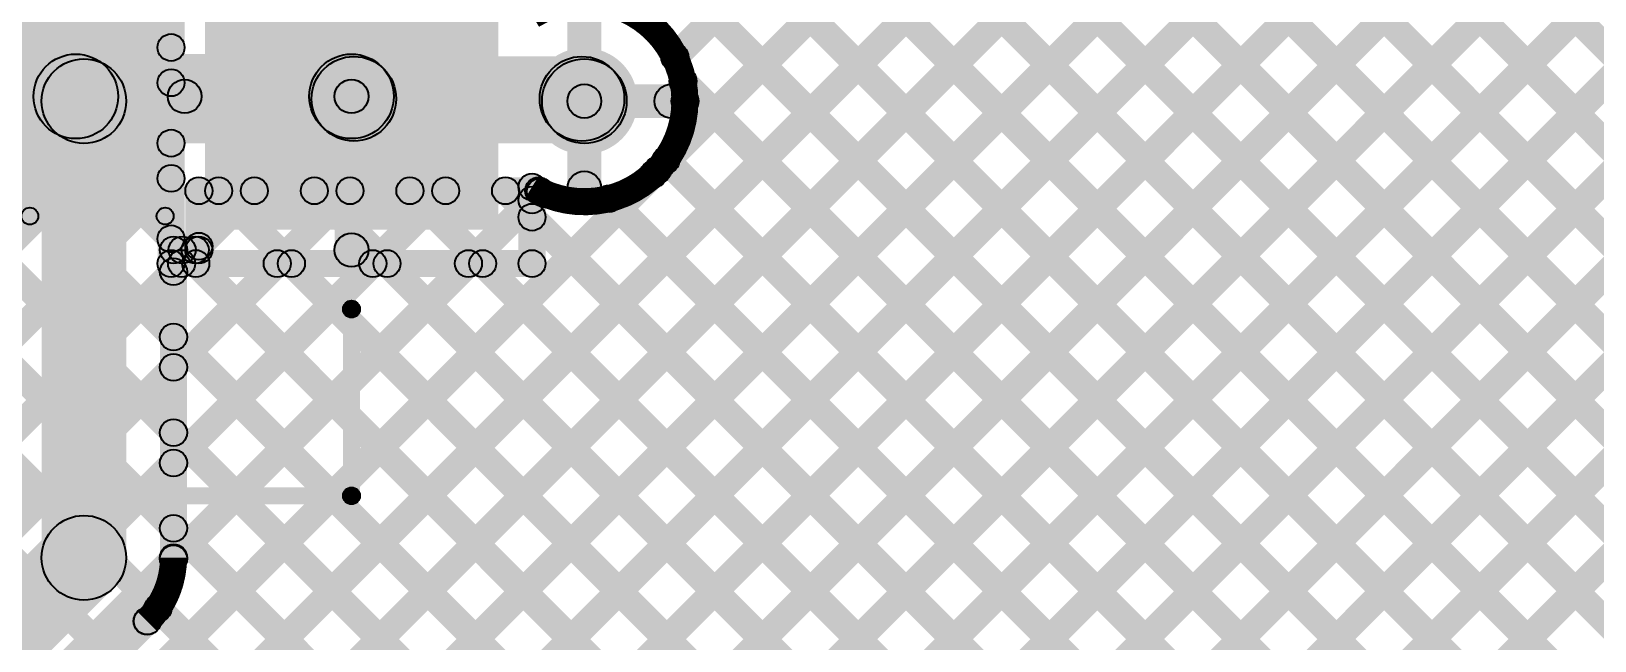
# Model space of a CAD drawing. Header units: millimetres. Extents: x 0 to 5.55, y 0 to 1.02.
# Drawn here: x 4.7434 to 5.2058, y 0.3545 to 0.5346 of the extents above; entities that cross this region are included whole.
import ezdxf

# ---------------------------------------------------------------- set-up
doc = ezdxf.new("R2010")
doc.units = ezdxf.units.MM
doc.header["$MEASUREMENT"] = 0
for name, color, linetype in [('BottomLayer', 5, 'Continuous'), ('BottomOverlay', 54, 'Continuous'), ('BottomPaste', 16, 'Continuous'), ('BottomSolder', 6, 'Continuous'), ('TopLayer', 1, 'Continuous'), ('TopOverlay', 2, 'Continuous'), ('TopPaste', 8, 'Continuous'), ('TopSolder', 216, 'Continuous'), ('ViaHoleLayer', 16, 'Continuous')]:
    doc.layers.add(name, color=color, linetype=linetype)

# ---------------------------------------------------------------- blocks, each defined once
blk = doc.blocks.new('TVFU03_4')
at = {"layer": 'TopLayer'}
for points in [[(-0.15748, 0.03543), (-0.07874, 0.03543), (-0.07874, -0.03543), (-0.15748, -0.03543)], [(0.07874, 0.03543), (0.15748, 0.03543), (0.15748, -0.03543), (0.07874, -0.03543)]]:
    blk.add_hatch(color=1, dxfattribs=at).paths.add_polyline_path(points)
at = {"layer": 'TopOverlay'}
h = blk.add_hatch(color=2, dxfattribs=at)
edge = h.paths.add_edge_path()
edge.add_arc((-0.11811, 0.11811), 0.0025, 0, 360)
h = blk.add_hatch(color=2, dxfattribs=at)
edge = h.paths.add_edge_path()
edge.add_arc((-0.11811, 0.11811), 0.0025, 0, 360)
for points in [[(-0.11811, 0.11561), (-0.11811, 0.12061), (0, 0.12061), (0, 0.11561)], [(0, 0.11561), (0, 0.12061), (0.11811, 0.12061), (0.11811, 0.11561)], [(-0.11561, 0.06289), (-0.12061, 0.06289), (-0.12061, 0.11811), (-0.11561, 0.11811)], [(0.12061, 0.06289), (0.11561, 0.06289), (0.11561, 0.11811), (0.12061, 0.11811)], [(-0.11561, -0.11811), (-0.12061, -0.11811), (-0.12061, -0.06289), (-0.11561, -0.06289)], [(0.12061, -0.11811), (0.11561, -0.11811), (0.11561, -0.06289), (0.12061, -0.06289)], [(-0.11811, -0.12061), (-0.11811, -0.11561), (0, -0.11561), (0, -0.12061)], [(0, -0.12061), (0, -0.11561), (0.11811, -0.11561), (0.11811, -0.12061)]]:
    blk.add_hatch(color=2, dxfattribs=at).paths.add_polyline_path(points)
h = blk.add_hatch(color=2, dxfattribs=at)
edge = h.paths.add_edge_path()
edge.add_arc((0, 0.11811), 0.0025, 0, 360)
h = blk.add_hatch(color=2, dxfattribs=at)
edge = h.paths.add_edge_path()
edge.add_arc((0, 0.11811), 0.0025, 0, 360)
h = blk.add_hatch(color=2, dxfattribs=at)
edge = h.paths.add_edge_path()
edge.add_arc((0.11811, 0.11811), 0.0025, 0, 360)
h = blk.add_hatch(color=2, dxfattribs=at)
edge = h.paths.add_edge_path()
edge.add_arc((0.11811, 0.11811), 0.0025, 0, 360)
h = blk.add_hatch(color=2, dxfattribs=at)
edge = h.paths.add_edge_path()
edge.add_arc((-0.11811, 0.06289), 0.0025, 0, 360)
h = blk.add_hatch(color=2, dxfattribs=at)
edge = h.paths.add_edge_path()
edge.add_arc((0.11811, 0.06289), 0.0025, 0, 360)
h = blk.add_hatch(color=2, dxfattribs=at)
edge = h.paths.add_edge_path()
edge.add_arc((-0.11811, -0.06289), 0.0025, 0, 360)
h = blk.add_hatch(color=2, dxfattribs=at)
edge = h.paths.add_edge_path()
edge.add_arc((0.11811, -0.06289), 0.0025, 0, 360)
h = blk.add_hatch(color=2, dxfattribs=at)
edge = h.paths.add_edge_path()
edge.add_arc((-0.11811, -0.11811), 0.0025, 0, 360)
h = blk.add_hatch(color=2, dxfattribs=at)
edge = h.paths.add_edge_path()
edge.add_arc((-0.11811, -0.11811), 0.0025, 0, 360)
h = blk.add_hatch(color=2, dxfattribs=at)
edge = h.paths.add_edge_path()
edge.add_arc((0, -0.11811), 0.0025, 0, 360)
h = blk.add_hatch(color=2, dxfattribs=at)
edge = h.paths.add_edge_path()
edge.add_arc((0, -0.11811), 0.0025, 0, 360)
h = blk.add_hatch(color=2, dxfattribs=at)
edge = h.paths.add_edge_path()
edge.add_arc((0.11811, -0.11811), 0.0025, 0, 360)
h = blk.add_hatch(color=2, dxfattribs=at)
edge = h.paths.add_edge_path()
edge.add_arc((0.11811, -0.11811), 0.0025, 0, 360)
at = {"layer": 'TopPaste'}
for points in [[(-0.15748, 0.03543), (-0.07874, 0.03543), (-0.07874, -0.03543), (-0.15748, -0.03543)], [(0.07874, 0.03543), (0.15748, 0.03543), (0.15748, -0.03543), (0.07874, -0.03543)]]:
    blk.add_hatch(color=8, dxfattribs=at).paths.add_polyline_path(points)
at = {"layer": 'TopSolder'}
for points in [[(-0.16148, 0.03943), (-0.07474, 0.03943), (-0.07474, -0.03943), (-0.16148, -0.03943)], [(0.07474, 0.03943), (0.16148, 0.03943), (0.16148, -0.03943), (0.07474, -0.03943)]]:
    blk.add_hatch(color=216, dxfattribs=at).paths.add_polyline_path(points)
at = {"layer": 'TopOverlay'}
for centre in [(-0.11811, 0.11811), (-0.11811, 0.11811), (0, 0.11811), (0, 0.11811), (0.11811, 0.11811), (0.11811, 0.11811), (-0.11811, 0.06289), (0.11811, 0.06289), (-0.11811, -0.06289), (0.11811, -0.06289), (-0.11811, -0.11811), (-0.11811, -0.11811), (0, -0.11811), (0, -0.11811), (0.11811, -0.11811), (0.11811, -0.11811)]:
    blk.add_circle(centre, 0.0025, dxfattribs=at)
blk = doc.blocks.new('C__0805_B_34')
at = {"layer": 'BottomLayer'}
for points in [[(-0.06, 0.03), (-0.02, 0.03), (-0.02, -0.03), (-0.06, -0.03)], [(0.02, 0.03), (0.06, 0.03), (0.06, -0.03), (0.02, -0.03)]]:
    blk.add_hatch(color=5, dxfattribs=at).paths.add_polyline_path(points)
at = {"layer": 'BottomOverlay'}
h = blk.add_hatch(color=54, dxfattribs=at)
edge = h.paths.add_edge_path()
edge.add_arc((-0.064, 0.034), 0.0025, 0, 360)
h = blk.add_hatch(color=54, dxfattribs=at)
edge = h.paths.add_edge_path()
edge.add_arc((-0.064, 0.034), 0.0025, 0, 360)
for points in [[(-0.0615, -0.034), (-0.0665, -0.034), (-0.0665, 0.034), (-0.0615, 0.034)], [(-0.064, 0.0315), (-0.064, 0.0365), (-0.024, 0.0365), (-0.024, 0.0315)], [(0.024, 0.0315), (0.024, 0.0365), (0.064, 0.0365), (0.064, 0.0315)], [(0.0665, -0.034), (0.0615, -0.034), (0.0615, 0.034), (0.0665, 0.034)], [(-0.064, -0.0365), (-0.064, -0.0315), (-0.024, -0.0315), (-0.024, -0.0365)], [(0.024, -0.0365), (0.024, -0.0315), (0.064, -0.0315), (0.064, -0.0365)]]:
    blk.add_hatch(color=54, dxfattribs=at).paths.add_polyline_path(points)
h = blk.add_hatch(color=54, dxfattribs=at)
edge = h.paths.add_edge_path()
edge.add_arc((-0.024, 0.034), 0.0025, 0, 360)
h = blk.add_hatch(color=54, dxfattribs=at)
edge = h.paths.add_edge_path()
edge.add_arc((0.024, 0.034), 0.0025, 0, 360)
h = blk.add_hatch(color=54, dxfattribs=at)
edge = h.paths.add_edge_path()
edge.add_arc((0.064, 0.034), 0.0025, 0, 360)
h = blk.add_hatch(color=54, dxfattribs=at)
edge = h.paths.add_edge_path()
edge.add_arc((0.064, 0.034), 0.0025, 0, 360)
h = blk.add_hatch(color=54, dxfattribs=at)
edge = h.paths.add_edge_path()
edge.add_arc((-0.064, -0.034), 0.0025, 0, 360)
h = blk.add_hatch(color=54, dxfattribs=at)
edge = h.paths.add_edge_path()
edge.add_arc((-0.064, -0.034), 0.0025, 0, 360)
h = blk.add_hatch(color=54, dxfattribs=at)
edge = h.paths.add_edge_path()
edge.add_arc((-0.024, -0.034), 0.0025, 0, 360)
h = blk.add_hatch(color=54, dxfattribs=at)
edge = h.paths.add_edge_path()
edge.add_arc((0.024, -0.034), 0.0025, 0, 360)
h = blk.add_hatch(color=54, dxfattribs=at)
edge = h.paths.add_edge_path()
edge.add_arc((0.064, -0.034), 0.0025, 0, 360)
h = blk.add_hatch(color=54, dxfattribs=at)
edge = h.paths.add_edge_path()
edge.add_arc((0.064, -0.034), 0.0025, 0, 360)
at = {"layer": 'BottomPaste'}
for points in [[(-0.06, 0.03), (-0.02, 0.03), (-0.02, -0.03), (-0.06, -0.03)], [(0.02, 0.03), (0.06, 0.03), (0.06, -0.03), (0.02, -0.03)]]:
    blk.add_hatch(color=16, dxfattribs=at).paths.add_polyline_path(points)
at = {"layer": 'BottomSolder'}
for points in [[(-0.06276, 0.03276), (-0.01724, 0.03276), (-0.01724, -0.03276), (-0.06276, -0.03276)], [(0.01724, 0.03276), (0.06276, 0.03276), (0.06276, -0.03276), (0.01724, -0.03276)]]:
    blk.add_hatch(color=6, dxfattribs=at).paths.add_polyline_path(points)
at = {"layer": 'BottomOverlay'}
for centre in [(-0.064, 0.034), (-0.064, 0.034), (-0.024, 0.034), (0.024, 0.034), (0.064, 0.034), (0.064, 0.034), (-0.064, -0.034), (-0.064, -0.034), (-0.024, -0.034), (0.024, -0.034), (0.064, -0.034), (0.064, -0.034)]:
    blk.add_circle(centre, 0.0025, dxfattribs=at)

msp = doc.modelspace()

# ---------------------------------------------------------------- hatches: boundary and pattern name
at = {"layer": 'BottomLayer'}
for points in [[(4.4865, 0.99217), (4.49216, 0.99783), (5.34921, 0.14078), (5.34355, 0.13512)], [(4.51479, 0.99217), (4.52045, 0.99783), (5.36171, 0.15656), (5.35606, 0.1509)], [(4.54307, 0.99217), (4.54872, 0.99783), (5.37978, 0.16677), (5.37412, 0.16112)], [(4.57135, 0.99217), (4.57701, 0.99783), (5.40636, 0.16847), (5.40071, 0.16282)], [(4.59964, 0.99217), (4.60529, 0.99783), (5.50483, 0.09829), (5.49917, 0.09264)], [(4.62792, 0.99217), (4.63358, 0.99783), (5.50483, 0.12658), (5.49917, 0.12092)], [(4.6562, 0.99217), (4.66186, 0.99783), (5.50483, 0.15486), (5.49917, 0.1492)], [(4.68449, 0.99217), (4.69015, 0.99783), (5.50483, 0.18315), (5.49917, 0.17749)], [(4.71277, 0.99217), (4.71843, 0.99783), (5.50483, 0.21143), (5.49917, 0.20577)], [(4.74106, 0.99217), (4.74671, 0.99783), (5.50483, 0.23971), (5.49917, 0.23406)], [(4.93659, 0.52417), (4.93093, 0.52982), (5.39894, 0.99783), (5.40459, 0.99217)], [(4.62073, 0.0386), (4.61508, 0.04426), (5.49917, 0.92836), (5.50483, 0.9227)], [(4.93149, 0.49079), (4.92584, 0.49644), (5.33734, 0.90795), (5.343, 0.90229)], [(4.64902, 0.0386), (4.64336, 0.04426), (5.49917, 0.90007), (5.50483, 0.89442)], [(4.5076, 0.0386), (4.50194, 0.04426), (5.34357, 0.88589), (5.34923, 0.88023)], [(4.53588, 0.0386), (4.53022, 0.04426), (5.35608, 0.87012), (5.36174, 0.86446)], [(4.6773, 0.0386), (4.67164, 0.04426), (5.49917, 0.87179), (5.50483, 0.86613)], [(4.56416, 0.0386), (4.55851, 0.04426), (5.37416, 0.85992), (5.37982, 0.85426)], [(4.59245, 0.0386), (4.58679, 0.04426), (5.40077, 0.85824), (5.40643, 0.85258)], [(4.70559, 0.0386), (4.69993, 0.04426), (5.49917, 0.8435), (5.50483, 0.83785)], [(4.73387, 0.0386), (4.72821, 0.04426), (5.49917, 0.81522), (5.50483, 0.80956)], [(4.76215, 0.0386), (4.7565, 0.04426), (5.49917, 0.78693), (5.50483, 0.78128)], [(4.79044, 0.0386), (4.78478, 0.04426), (5.49917, 0.75865), (5.50483, 0.75299)], [(4.81872, 0.0386), (4.81307, 0.04426), (5.49917, 0.73037), (5.50483, 0.72471)], [(4.84701, 0.0386), (4.84135, 0.04426), (5.49917, 0.70208), (5.50483, 0.69643)], [(4.87529, 0.0386), (4.86963, 0.04426), (5.49917, 0.6738), (5.50483, 0.66814)], [(4.759, 0.5015), (4.759, 0.5265), (4.907, 0.5265), (4.907, 0.5015)], [(4.93333, 0.51706), (4.93899, 0.52272), (5.343, 0.11871), (5.33734, 0.11305)], [(4.7715, 0.379), (4.7465, 0.379), (4.7465, 0.514), (4.7715, 0.514)], [(4.92832, 0.49379), (4.93397, 0.49945), (5.38916, 0.04426), (5.3835, 0.0386)], [(4.47931, 0.0386), (4.47365, 0.04426), (4.92456, 0.49516), (4.93021, 0.48951)], [(4.78833, 0.43247), (4.78267, 0.43813), (4.83487, 0.49033), (4.84053, 0.48467)], [(4.78833, 0.40419), (4.78267, 0.40985), (4.86315, 0.49033), (4.86881, 0.48467)], [(4.79583, 0.46826), (4.79017, 0.47391), (4.80659, 0.49033), (4.81224, 0.48467)], [(4.793, 0.4835), (4.793, 0.4915), (4.89348, 0.4915), (4.89348, 0.4835)], [(4.79601, 0.48467), (4.80167, 0.49033), (5.24774, 0.04426), (5.24208, 0.0386)], [(4.8243, 0.48467), (4.82996, 0.49033), (5.27602, 0.04426), (5.27037, 0.0386)], [(4.85258, 0.48467), (4.85824, 0.49033), (5.30431, 0.04426), (5.29865, 0.0386)], [(4.88087, 0.48467), (4.88652, 0.49033), (5.33259, 0.04426), (5.32694, 0.0386)], [(4.78833, 0.3759), (4.78267, 0.38156), (4.89118, 0.49007), (4.89683, 0.48441)], [(4.797, 0.47), (4.789, 0.47), (4.789, 0.4875), (4.797, 0.4875)], [(4.91149, 0.48234), (4.91714, 0.48799), (5.36088, 0.04426), (5.35522, 0.0386)], [(4.78833, 0.46076), (4.78267, 0.46641), (4.78909, 0.47283), (4.79474, 0.46717)], [(4.78523, 0.46717), (4.79089, 0.47283), (5.21945, 0.04426), (5.2138, 0.0386)], [(4.7855, 0.466), (4.7855, 0.474), (4.793, 0.474), (4.793, 0.466)], [(4.7895, 0.379), (4.7815, 0.379), (4.7815, 0.47), (4.7895, 0.47)], [(4.78267, 0.44145), (4.78833, 0.4471), (5.19117, 0.04426), (5.18551, 0.0386)], [(4.78267, 0.41316), (4.78833, 0.41882), (5.16289, 0.04426), (5.15723, 0.0386)], [(4.78267, 0.38488), (4.78833, 0.39053), (5.1346, 0.04426), (5.12895, 0.0386)], [(4.65684, 0.25916), (4.63916, 0.27684), (4.75016, 0.38784), (4.76784, 0.37016)], [(4.77805, 0.36122), (4.78371, 0.36687), (5.10632, 0.04426), (5.10066, 0.0386)], [(4.6696, 0.24647), (4.66394, 0.25212), (4.77488, 0.36306), (4.78053, 0.3574)]]:
    msp.add_hatch(color=5, dxfattribs=at).paths.add_polyline_path(points)
h = msp.add_hatch(color=5, dxfattribs=at)
edge = h.paths.add_edge_path()
edge.add_arc((4.907, 0.514), 0.01575, 0, 360)
h = msp.add_hatch(color=5, dxfattribs=at)
edge = h.paths.add_edge_path()
edge.add_arc((4.93376, 0.52699), 0.004, 0, 360)
h = msp.add_hatch(color=5, dxfattribs=at)
edge = h.paths.add_edge_path()
edge.add_arc((4.759, 0.514), 0.0125, 0, 360)
h = msp.add_hatch(color=5, dxfattribs=at)
edge = h.paths.add_edge_path()
edge.add_arc((4.759, 0.514), 0.0125, 0, 360)
h = msp.add_hatch(color=5, dxfattribs=at)
edge = h.paths.add_edge_path()
edge.add_arc((4.907, 0.514), 0.0125, 0, 360)
h = msp.add_hatch(color=5, dxfattribs=at)
edge = h.paths.add_edge_path()
edge.add_arc((4.93616, 0.51989), 0.004, 0, 360)
h = msp.add_hatch(color=5, dxfattribs=at)
edge = h.paths.add_edge_path()
edge.add_arc((4.93675, 0.514), 0.004, 0, 360)
h = msp.add_hatch(color=5, dxfattribs=at)
edge = h.paths.add_edge_path()
edge.add_arc((4.93675, 0.514), 0.004, 0, 360)
h = msp.add_hatch(color=5, dxfattribs=at)
edge = h.paths.add_edge_path()
edge.add_arc((4.93114, 0.49662), 0.004, 0, 360)
h = msp.add_hatch(color=5, dxfattribs=at)
edge = h.paths.add_edge_path()
edge.add_arc((4.92739, 0.49233), 0.004, 0, 360)
h = msp.add_hatch(color=5, dxfattribs=at)
edge = h.paths.add_edge_path()
edge.add_arc((4.92867, 0.49361), 0.004, 0, 360)
h = msp.add_hatch(color=5, dxfattribs=at)
edge = h.paths.add_edge_path()
edge.add_arc((4.793, 0.4875), 0.004, 0, 360)
h = msp.add_hatch(color=5, dxfattribs=at)
edge = h.paths.add_edge_path()
edge.add_arc((4.793, 0.4875), 0.004, 0, 360)
h = msp.add_hatch(color=5, dxfattribs=at)
edge = h.paths.add_edge_path()
edge.add_arc((4.79884, 0.4875), 0.004, 0, 360)
h = msp.add_hatch(color=5, dxfattribs=at)
edge = h.paths.add_edge_path()
edge.add_arc((4.80941, 0.4875), 0.004, 0, 360)
h = msp.add_hatch(color=5, dxfattribs=at)
edge = h.paths.add_edge_path()
edge.add_arc((4.82713, 0.4875), 0.004, 0, 360)
h = msp.add_hatch(color=5, dxfattribs=at)
edge = h.paths.add_edge_path()
edge.add_arc((4.8377, 0.4875), 0.004, 0, 360)
h = msp.add_hatch(color=5, dxfattribs=at)
edge = h.paths.add_edge_path()
edge.add_arc((4.85541, 0.4875), 0.004, 0, 360)
h = msp.add_hatch(color=5, dxfattribs=at)
edge = h.paths.add_edge_path()
edge.add_arc((4.86598, 0.4875), 0.004, 0, 360)
h = msp.add_hatch(color=5, dxfattribs=at)
edge = h.paths.add_edge_path()
edge.add_arc((4.8837, 0.4875), 0.004, 0, 360)
h = msp.add_hatch(color=5, dxfattribs=at)
edge = h.paths.add_edge_path()
edge.add_arc((4.89348, 0.4875), 0.004, 0, 360)
h = msp.add_hatch(color=5, dxfattribs=at)
edge = h.paths.add_edge_path()
edge.add_arc((4.89348, 0.4875), 0.004, 0, 360)
h = msp.add_hatch(color=5, dxfattribs=at)
edge = h.paths.add_edge_path()
edge.add_arc((4.89401, 0.48724), 0.004, 0, 360)
h = msp.add_hatch(color=5, dxfattribs=at)
edge = h.paths.add_edge_path()
edge.add_arc((4.91431, 0.48517), 0.004, 0, 360)
h = msp.add_hatch(color=5, dxfattribs=at)
edge = h.paths.add_edge_path()
edge.add_arc((4.7855, 0.47), 0.004, 0, 360)
h = msp.add_hatch(color=5, dxfattribs=at)
edge = h.paths.add_edge_path()
edge.add_arc((4.7855, 0.47), 0.004, 0, 360)
h = msp.add_hatch(color=5, dxfattribs=at)
edge = h.paths.add_edge_path()
edge.add_arc((4.78806, 0.47), 0.004, 0, 360)
h = msp.add_hatch(color=5, dxfattribs=at)
edge = h.paths.add_edge_path()
edge.add_arc((4.79191, 0.47), 0.004, 0, 360)
h = msp.add_hatch(color=5, dxfattribs=at)
edge = h.paths.add_edge_path()
edge.add_arc((4.793, 0.47109), 0.004, 0, 360)
h = msp.add_hatch(color=5, dxfattribs=at)
edge = h.paths.add_edge_path()
edge.add_arc((4.793, 0.47), 0.004, 0, 360)
h = msp.add_hatch(color=5, dxfattribs=at)
edge = h.paths.add_edge_path()
edge.add_arc((4.793, 0.47), 0.004, 0, 360)
h = msp.add_hatch(color=5, dxfattribs=at)
edge = h.paths.add_edge_path()
edge.add_arc((4.7855, 0.46359), 0.004, 0, 360)
h = msp.add_hatch(color=5, dxfattribs=at)
edge = h.paths.add_edge_path()
edge.add_arc((4.7855, 0.44427), 0.004, 0, 360)
h = msp.add_hatch(color=5, dxfattribs=at)
edge = h.paths.add_edge_path()
edge.add_arc((4.7855, 0.4353), 0.004, 0, 360)
h = msp.add_hatch(color=5, dxfattribs=at)
edge = h.paths.add_edge_path()
edge.add_arc((4.7855, 0.41599), 0.004, 0, 360)
h = msp.add_hatch(color=5, dxfattribs=at)
edge = h.paths.add_edge_path()
edge.add_arc((4.7855, 0.40702), 0.004, 0, 360)
h = msp.add_hatch(color=5, dxfattribs=at)
edge = h.paths.add_edge_path()
edge.add_arc((4.759, 0.379), 0.0125, 0, 360)
h = msp.add_hatch(color=5, dxfattribs=at)
edge = h.paths.add_edge_path()
edge.add_arc((4.759, 0.379), 0.0125, 0, 360)
h = msp.add_hatch(color=5, dxfattribs=at)
edge = h.paths.add_edge_path()
edge.add_arc((4.7855, 0.38771), 0.004, 0, 360)
h = msp.add_hatch(color=5, dxfattribs=at)
edge = h.paths.add_edge_path()
edge.add_arc((4.7855, 0.379), 0.004, 0, 360)
h = msp.add_hatch(color=5, dxfattribs=at)
edge = h.paths.add_edge_path()
edge.add_arc((4.7855, 0.379), 0.004, 0, 360)
h = msp.add_hatch(color=5, dxfattribs=at)
edge = h.paths.add_edge_path()
edge.add_arc((4.7855, 0.379), 0.004, 0, 360)
h = msp.add_hatch(color=5, dxfattribs=at)
edge = h.paths.add_edge_path()
edge.add_arc((4.7855, 0.37873), 0.004, 0, 360)
h = msp.add_hatch(color=5, dxfattribs=at)
edge = h.paths.add_edge_path()
edge.add_arc((4.78088, 0.36404), 0.004, 0, 360)
h = msp.add_hatch(color=5, dxfattribs=at)
edge = h.paths.add_edge_path()
edge.add_arc((4.7777, 0.36023), 0.004, 0, 360)
h = msp.add_hatch(color=5, dxfattribs=at)
edge = h.paths.add_edge_path()
edge.add_arc((4.7777, 0.36023), 0.004, 0, 360)
h = msp.add_hatch(color=5, dxfattribs=at)
edge = h.paths.add_edge_path()
edge.add_arc((4.77774, 0.36026), 0.004, 0, 360)
at = {"layer": 'TopLayer'}
for points in [[(4.23338, 0.99074), (4.23904, 0.9964), (5.1926, 0.04283), (5.18695, 0.03717)], [(4.2516, 0.03717), (4.24595, 0.04283), (5.19952, 0.9964), (5.20517, 0.99074)], [(4.26166, 0.99074), (4.26732, 0.9964), (4.78761, 0.47611), (4.78195, 0.47045)], [(4.28995, 0.99074), (4.2956, 0.9964), (4.78761, 0.50439), (4.78195, 0.49874)], [(4.31823, 0.99074), (4.32389, 0.9964), (4.78761, 0.53268), (4.78195, 0.52702)], [(4.48794, 0.99074), (4.49359, 0.9964), (5.34921, 0.14078), (5.34355, 0.13512)], [(4.51622, 0.99074), (4.52188, 0.9964), (5.36171, 0.15656), (5.35606, 0.1509)], [(4.5445, 0.99074), (4.55016, 0.9964), (5.37978, 0.16677), (5.37412, 0.16112)], [(4.57278, 0.99074), (4.57844, 0.9964), (5.40636, 0.16847), (5.40071, 0.16282)], [(4.60107, 0.99074), (4.60673, 0.9964), (5.50583, 0.09729), (5.50017, 0.09164)], [(4.62935, 0.99074), (4.63501, 0.9964), (5.50583, 0.12558), (5.50017, 0.11992)], [(4.65764, 0.99074), (4.66329, 0.9964), (5.50583, 0.15386), (5.50017, 0.1482)], [(4.68592, 0.99074), (4.69158, 0.9964), (5.50583, 0.18215), (5.50017, 0.17649)], [(4.71421, 0.99074), (4.71986, 0.9964), (5.50583, 0.21043), (5.50017, 0.20477)], [(4.74249, 0.99074), (4.74815, 0.9964), (5.50583, 0.23871), (5.50017, 0.23306)], [(4.93659, 0.52417), (4.93093, 0.52982), (5.39751, 0.9964), (5.40316, 0.99074)], [(4.6193, 0.03717), (4.61364, 0.04283), (5.50017, 0.92936), (5.50583, 0.9237)], [(4.93149, 0.49079), (4.92584, 0.49644), (5.33734, 0.90795), (5.343, 0.90229)], [(4.64758, 0.03717), (4.64193, 0.04283), (5.50017, 0.90107), (5.50583, 0.89542)], [(4.50616, 0.03717), (4.50051, 0.04283), (5.34357, 0.88589), (5.34923, 0.88023)], [(4.53445, 0.03717), (4.52879, 0.04283), (5.35608, 0.87012), (5.36174, 0.86446)], [(4.67587, 0.03717), (4.67021, 0.04283), (5.50017, 0.87279), (5.50583, 0.86713)], [(4.56273, 0.03717), (4.55708, 0.04283), (5.37416, 0.85992), (5.37982, 0.85426)], [(4.59102, 0.03717), (4.58536, 0.04283), (5.40077, 0.85824), (5.40643, 0.85258)], [(4.70415, 0.03717), (4.6985, 0.04283), (5.50017, 0.8445), (5.50583, 0.83885)], [(4.73244, 0.03717), (4.72678, 0.04283), (5.50017, 0.81622), (5.50583, 0.81056)], [(4.76072, 0.03717), (4.75507, 0.04283), (5.50017, 0.78793), (5.50583, 0.78228)], [(4.78901, 0.03717), (4.78335, 0.04283), (5.50017, 0.75965), (5.50583, 0.75399)], [(4.81729, 0.03717), (4.81163, 0.04283), (5.50017, 0.73137), (5.50583, 0.72571)], [(4.84558, 0.03717), (4.83992, 0.04283), (5.50017, 0.70308), (5.50583, 0.69742)], [(4.87386, 0.03717), (4.8682, 0.04283), (5.50017, 0.6748), (5.50583, 0.66914)], [(4.64816, 0.60616), (4.66584, 0.62384), (4.76544, 0.52424), (4.74776, 0.50656)], [(4.78878, 0.46597), (4.78078, 0.46597), (4.78078, 0.56483), (4.78878, 0.56483)], [(4.84315, 0.5154), (4.83315, 0.5154), (4.83315, 0.56083), (4.84315, 0.56083)], [(4.27989, 0.03717), (4.27423, 0.04283), (4.78195, 0.55055), (4.78761, 0.54489)], [(4.65247, 0.54336), (4.65813, 0.54902), (5.16432, 0.04283), (5.15866, 0.03717)], [(4.912, 0.514), (4.902, 0.514), (4.902, 0.53975), (4.912, 0.53975)], [(4.7566, 0.5029), (4.7566, 0.5279), (4.83815, 0.5279), (4.83815, 0.5029)], [(4.83885, 0.5022), (4.83885, 0.5272), (4.9063, 0.5272), (4.9063, 0.5022)], [(4.82931, 0.50656), (4.84699, 0.52424), (4.84769, 0.52354), (4.83001, 0.50586)], [(4.89746, 0.50586), (4.91514, 0.52354), (4.91584, 0.52284), (4.89816, 0.50516)], [(4.93333, 0.51706), (4.93899, 0.52272), (5.343, 0.11871), (5.33734, 0.11305)], [(4.30817, 0.03717), (4.30252, 0.04283), (4.78195, 0.52226), (4.78761, 0.51661)], [(4.65247, 0.51508), (4.65813, 0.52074), (5.13603, 0.04283), (5.13038, 0.03717)], [(4.78878, 0.5104), (4.78878, 0.5204), (4.83815, 0.5204), (4.83815, 0.5104)], [(4.907, 0.509), (4.907, 0.519), (4.93275, 0.519), (4.93275, 0.509)], [(4.84315, 0.46997), (4.83315, 0.46997), (4.83315, 0.5154), (4.84315, 0.5154)], [(4.912, 0.48825), (4.902, 0.48825), (4.902, 0.514), (4.912, 0.514)], [(4.92832, 0.49379), (4.93397, 0.49945), (5.39059, 0.04283), (5.38494, 0.03717)], [(4.47788, 0.03717), (4.47222, 0.04283), (4.92456, 0.49516), (4.93021, 0.48951)], [(4.33646, 0.03717), (4.3308, 0.04283), (4.78195, 0.49398), (4.78761, 0.48832)], [(4.65247, 0.48679), (4.65813, 0.49245), (5.10775, 0.04283), (5.10209, 0.03717)], [(4.89552, 0.46597), (4.88752, 0.46597), (4.88752, 0.4886), (4.89552, 0.4886)], [(4.89435, 0.48192), (4.88869, 0.48758), (4.89118, 0.49007), (4.89683, 0.48441)], [(4.91149, 0.48234), (4.91714, 0.48799), (5.36231, 0.04283), (5.35665, 0.03717)], [(4.88869, 0.47685), (4.89435, 0.4825), (5.33402, 0.04283), (5.32837, 0.03717)], [(4.78195, 0.47045), (4.78761, 0.47611), (4.79492, 0.4688), (4.78926, 0.46314)], [(4.36474, 0.03717), (4.35909, 0.04283), (4.78505, 0.4688), (4.79071, 0.46314)], [(4.39303, 0.03717), (4.38737, 0.04283), (4.81334, 0.4688), (4.81899, 0.46314)], [(4.42131, 0.03717), (4.41565, 0.04283), (4.84162, 0.4688), (4.84728, 0.46314)], [(4.44959, 0.03717), (4.44394, 0.04283), (4.86991, 0.4688), (4.87556, 0.46314)], [(4.64784, 0.46314), (4.6535, 0.4688), (5.07947, 0.04283), (5.07381, 0.03717)], [(4.78478, 0.46197), (4.78478, 0.46997), (4.89152, 0.46997), (4.89152, 0.46197)], [(4.78926, 0.46314), (4.79492, 0.4688), (5.22089, 0.04283), (5.21523, 0.03717)], [(4.81755, 0.46314), (4.8232, 0.4688), (5.24917, 0.04283), (5.24351, 0.03717)], [(4.84583, 0.46314), (4.85149, 0.4688), (5.27746, 0.04283), (5.2718, 0.03717)], [(4.87411, 0.46314), (4.87977, 0.4688), (5.30574, 0.04283), (5.30008, 0.03717)]]:
    msp.add_hatch(color=1, dxfattribs=at).paths.add_polyline_path(points)
h = msp.add_hatch(color=1, dxfattribs=at)
edge = h.paths.add_edge_path()
edge.add_arc((4.78478, 0.52985), 0.004, 0, 360)
h = msp.add_hatch(color=1, dxfattribs=at)
edge = h.paths.add_edge_path()
edge.add_arc((4.7566, 0.5154), 0.0125, 0, 360)
h = msp.add_hatch(color=1, dxfattribs=at)
edge = h.paths.add_edge_path()
edge.add_arc((4.7566, 0.5154), 0.0125, 0, 360)
h = msp.add_hatch(color=1, dxfattribs=at)
edge = h.paths.add_edge_path()
edge.add_arc((4.83815, 0.5154), 0.0125, 0, 360)
h = msp.add_hatch(color=1, dxfattribs=at)
edge = h.paths.add_edge_path()
edge.add_arc((4.83815, 0.5154), 0.0125, 0, 360)
h = msp.add_hatch(color=1, dxfattribs=at)
edge = h.paths.add_edge_path()
edge.add_arc((4.83885, 0.5147), 0.0125, 0, 360)
h = msp.add_hatch(color=1, dxfattribs=at)
edge = h.paths.add_edge_path()
edge.add_arc((4.83885, 0.5147), 0.0125, 0, 360)
h = msp.add_hatch(color=1, dxfattribs=at)
edge = h.paths.add_edge_path()
edge.add_arc((4.907, 0.514), 0.01575, 0, 360)
h = msp.add_hatch(color=1, dxfattribs=at)
edge = h.paths.add_edge_path()
edge.add_arc((4.9063, 0.5147), 0.0125, 0, 360)
h = msp.add_hatch(color=1, dxfattribs=at)
edge = h.paths.add_edge_path()
edge.add_arc((4.9063, 0.5147), 0.0125, 0, 360)
h = msp.add_hatch(color=1, dxfattribs=at)
edge = h.paths.add_edge_path()
edge.add_arc((4.93376, 0.52699), 0.004, 0, 360)
h = msp.add_hatch(color=1, dxfattribs=at)
edge = h.paths.add_edge_path()
edge.add_arc((4.78478, 0.51943), 0.004, 0, 360)
h = msp.add_hatch(color=1, dxfattribs=at)
edge = h.paths.add_edge_path()
edge.add_arc((4.907, 0.514), 0.0125, 0, 360)
h = msp.add_hatch(color=1, dxfattribs=at)
edge = h.paths.add_edge_path()
edge.add_arc((4.93616, 0.51989), 0.004, 0, 360)
h = msp.add_hatch(color=1, dxfattribs=at)
edge = h.paths.add_edge_path()
edge.add_arc((4.78878, 0.5154), 0.005, 0, 360)
h = msp.add_hatch(color=1, dxfattribs=at)
edge = h.paths.add_edge_path()
edge.add_arc((4.83815, 0.5154), 0.005, 0, 360)
h = msp.add_hatch(color=1, dxfattribs=at)
edge = h.paths.add_edge_path()
edge.add_arc((4.83815, 0.5154), 0.005, 0, 360)
h = msp.add_hatch(color=1, dxfattribs=at)
edge = h.paths.add_edge_path()
edge.add_arc((4.83815, 0.5154), 0.005, 0, 360)
h = msp.add_hatch(color=1, dxfattribs=at)
edge = h.paths.add_edge_path()
edge.add_arc((4.907, 0.514), 0.005, 0, 360)
h = msp.add_hatch(color=1, dxfattribs=at)
edge = h.paths.add_edge_path()
edge.add_arc((4.907, 0.514), 0.005, 0, 360)
h = msp.add_hatch(color=1, dxfattribs=at)
edge = h.paths.add_edge_path()
edge.add_arc((4.907, 0.514), 0.005, 0, 360)
h = msp.add_hatch(color=1, dxfattribs=at)
edge = h.paths.add_edge_path()
edge.add_arc((4.93275, 0.514), 0.005, 0, 360)
h = msp.add_hatch(color=1, dxfattribs=at)
edge = h.paths.add_edge_path()
edge.add_arc((4.93675, 0.514), 0.004, 0, 360)
h = msp.add_hatch(color=1, dxfattribs=at)
edge = h.paths.add_edge_path()
edge.add_arc((4.93675, 0.514), 0.004, 0, 360)
h = msp.add_hatch(color=1, dxfattribs=at)
edge = h.paths.add_edge_path()
edge.add_arc((4.78478, 0.50156), 0.004, 0, 360)
h = msp.add_hatch(color=1, dxfattribs=at)
edge = h.paths.add_edge_path()
edge.add_arc((4.93114, 0.49662), 0.004, 0, 360)
h = msp.add_hatch(color=1, dxfattribs=at)
edge = h.paths.add_edge_path()
edge.add_arc((4.78478, 0.49115), 0.004, 0, 360)
h = msp.add_hatch(color=1, dxfattribs=at)
edge = h.paths.add_edge_path()
edge.add_arc((4.92739, 0.49233), 0.004, 0, 360)
h = msp.add_hatch(color=1, dxfattribs=at)
edge = h.paths.add_edge_path()
edge.add_arc((4.92867, 0.49361), 0.004, 0, 360)
h = msp.add_hatch(color=1, dxfattribs=at)
edge = h.paths.add_edge_path()
edge.add_arc((4.89152, 0.4886), 0.004, 0, 360)
h = msp.add_hatch(color=1, dxfattribs=at)
edge = h.paths.add_edge_path()
edge.add_arc((4.89152, 0.4886), 0.004, 0, 360)
h = msp.add_hatch(color=1, dxfattribs=at)
edge = h.paths.add_edge_path()
edge.add_arc((4.89401, 0.48724), 0.004, 0, 360)
h = msp.add_hatch(color=1, dxfattribs=at)
edge = h.paths.add_edge_path()
edge.add_arc((4.907, 0.48825), 0.005, 0, 360)
h = msp.add_hatch(color=1, dxfattribs=at)
edge = h.paths.add_edge_path()
edge.add_arc((4.89152, 0.48475), 0.004, 0, 360)
h = msp.add_hatch(color=1, dxfattribs=at)
edge = h.paths.add_edge_path()
edge.add_arc((4.91431, 0.48517), 0.004, 0, 360)
h = msp.add_hatch(color=1, dxfattribs=at)
edge = h.paths.add_edge_path()
edge.add_arc((4.89152, 0.47968), 0.004, 0, 360)
h = msp.add_hatch(color=1, dxfattribs=at)
edge = h.paths.add_edge_path()
edge.add_arc((4.78478, 0.47328), 0.004, 0, 360)
h = msp.add_hatch(color=1, dxfattribs=at)
edge = h.paths.add_edge_path()
edge.add_arc((4.78478, 0.47328), 0.004, 0, 360)
h = msp.add_hatch(color=1, dxfattribs=at)
edge = h.paths.add_edge_path()
edge.add_arc((4.83815, 0.46997), 0.005, 0, 360)
h = msp.add_hatch(color=1, dxfattribs=at)
edge = h.paths.add_edge_path()
edge.add_arc((4.78478, 0.46597), 0.004, 0, 360)
h = msp.add_hatch(color=1, dxfattribs=at)
edge = h.paths.add_edge_path()
edge.add_arc((4.78478, 0.46597), 0.004, 0, 360)
h = msp.add_hatch(color=1, dxfattribs=at)
edge = h.paths.add_edge_path()
edge.add_arc((4.78788, 0.46597), 0.004, 0, 360)
h = msp.add_hatch(color=1, dxfattribs=at)
edge = h.paths.add_edge_path()
edge.add_arc((4.79209, 0.46597), 0.004, 0, 360)
h = msp.add_hatch(color=1, dxfattribs=at)
edge = h.paths.add_edge_path()
edge.add_arc((4.79209, 0.46597), 0.004, 0, 360)
h = msp.add_hatch(color=1, dxfattribs=at)
edge = h.paths.add_edge_path()
edge.add_arc((4.81617, 0.46597), 0.004, 0, 360)
h = msp.add_hatch(color=1, dxfattribs=at)
edge = h.paths.add_edge_path()
edge.add_arc((4.82037, 0.46597), 0.004, 0, 360)
h = msp.add_hatch(color=1, dxfattribs=at)
edge = h.paths.add_edge_path()
edge.add_arc((4.84445, 0.46597), 0.004, 0, 360)
h = msp.add_hatch(color=1, dxfattribs=at)
edge = h.paths.add_edge_path()
edge.add_arc((4.84866, 0.46597), 0.004, 0, 360)
h = msp.add_hatch(color=1, dxfattribs=at)
edge = h.paths.add_edge_path()
edge.add_arc((4.87273, 0.46597), 0.004, 0, 360)
h = msp.add_hatch(color=1, dxfattribs=at)
edge = h.paths.add_edge_path()
edge.add_arc((4.87694, 0.46597), 0.004, 0, 360)
h = msp.add_hatch(color=1, dxfattribs=at)
edge = h.paths.add_edge_path()
edge.add_arc((4.89152, 0.46597), 0.004, 0, 360)
h = msp.add_hatch(color=1, dxfattribs=at)
edge = h.paths.add_edge_path()
edge.add_arc((4.89152, 0.46597), 0.004, 0, 360)
at = {"layer": 'ViaHoleLayer'}
h = msp.add_hatch(color=16, dxfattribs=at)
edge = h.paths.add_edge_path()
edge.add_arc((4.907, 0.514), 0.00591, 0, 360)

# ---------------------------------------------------------------- linework, layer by layer
at = {"layer": 'BottomLayer', "const_width": 0.008}
for points in [[(4.89348, 0.5405, -0.560167), (4.93675, 0.514)], [(4.93675, 0.514, -0.560167), (4.89348, 0.4875)], [(4.7855, 0.379, -0.199375), (4.7777, 0.36023)], [(4.7855, 0.379, -0.198912), (4.77774, 0.36026)]]:
    msp.add_lwpolyline(points, format="xyb", dxfattribs=at)
at = {"layer": 'BottomLayer'}
for centre, radius in [((4.93376, 0.52699), 0.004), ((4.759, 0.514), 0.0125), ((4.759, 0.514), 0.0125), ((4.907, 0.514), 0.0125), ((4.93616, 0.51989), 0.004), ((4.93675, 0.514), 0.004), ((4.93675, 0.514), 0.004), ((4.93114, 0.49662), 0.004), ((4.92739, 0.49233), 0.004), ((4.92867, 0.49361), 0.004), ((4.793, 0.4875), 0.004), ((4.793, 0.4875), 0.004), ((4.79884, 0.4875), 0.004), ((4.80941, 0.4875), 0.004), ((4.82713, 0.4875), 0.004), ((4.8377, 0.4875), 0.004), ((4.85541, 0.4875), 0.004), ((4.86598, 0.4875), 0.004), ((4.8837, 0.4875), 0.004), ((4.89348, 0.4875), 0.004), ((4.89348, 0.4875), 0.004), ((4.89401, 0.48724), 0.004), ((4.91431, 0.48517), 0.004), ((4.7855, 0.47), 0.004), ((4.7855, 0.47), 0.004), ((4.78806, 0.47), 0.004), ((4.79191, 0.47), 0.004), ((4.793, 0.47109), 0.004), ((4.793, 0.47), 0.004), ((4.793, 0.47), 0.004), ((4.7855, 0.46359), 0.004), ((4.7855, 0.44427), 0.004), ((4.7855, 0.4353), 0.004), ((4.7855, 0.41599), 0.004), ((4.7855, 0.40702), 0.004), ((4.759, 0.379), 0.0125), ((4.759, 0.379), 0.0125), ((4.7855, 0.38771), 0.004), ((4.7855, 0.379), 0.004), ((4.7855, 0.379), 0.004), ((4.7855, 0.379), 0.004), ((4.7855, 0.37873), 0.004), ((4.78088, 0.36404), 0.004), ((4.7777, 0.36023), 0.004), ((4.7777, 0.36023), 0.004), ((4.77774, 0.36026), 0.004)]:
    msp.add_circle(centre, radius, dxfattribs=at)
at = {"layer": 'TopLayer', "const_width": 0.008}
for points in [[(4.89152, 0.5394, -0.585276), (4.93675, 0.514)], [(4.93675, 0.514, -0.585276), (4.89152, 0.4886)]]:
    msp.add_lwpolyline(points, format="xyb", dxfattribs=at)
at = {"layer": 'TopLayer'}
for centre, radius in [((4.78478, 0.52985), 0.004), ((4.7566, 0.5154), 0.0125), ((4.7566, 0.5154), 0.0125), ((4.83815, 0.5154), 0.0125), ((4.83815, 0.5154), 0.0125), ((4.83885, 0.5147), 0.0125), ((4.83885, 0.5147), 0.0125), ((4.9063, 0.5147), 0.0125), ((4.9063, 0.5147), 0.0125), ((4.93376, 0.52699), 0.004), ((4.78478, 0.51943), 0.004), ((4.907, 0.514), 0.0125), ((4.93616, 0.51989), 0.004), ((4.78878, 0.5154), 0.005), ((4.83815, 0.5154), 0.005), ((4.83815, 0.5154), 0.005), ((4.83815, 0.5154), 0.005), ((4.907, 0.514), 0.005), ((4.907, 0.514), 0.005), ((4.907, 0.514), 0.005), ((4.93275, 0.514), 0.005), ((4.93675, 0.514), 0.004), ((4.93675, 0.514), 0.004), ((4.78478, 0.50156), 0.004), ((4.93114, 0.49662), 0.004), ((4.78478, 0.49115), 0.004), ((4.92739, 0.49233), 0.004), ((4.92867, 0.49361), 0.004), ((4.89152, 0.4886), 0.004), ((4.89152, 0.4886), 0.004), ((4.89401, 0.48724), 0.004), ((4.907, 0.48825), 0.005), ((4.89152, 0.48475), 0.004), ((4.91431, 0.48517), 0.004), ((4.89152, 0.47968), 0.004), ((4.78478, 0.47328), 0.004), ((4.78478, 0.47328), 0.004), ((4.83815, 0.46997), 0.005), ((4.78478, 0.46597), 0.004), ((4.78478, 0.46597), 0.004), ((4.78788, 0.46597), 0.004), ((4.79209, 0.46597), 0.004), ((4.79209, 0.46597), 0.004), ((4.81617, 0.46597), 0.004), ((4.82037, 0.46597), 0.004), ((4.84445, 0.46597), 0.004), ((4.84866, 0.46597), 0.004), ((4.87273, 0.46597), 0.004), ((4.87694, 0.46597), 0.004), ((4.89152, 0.46597), 0.004), ((4.89152, 0.46597), 0.004)]:
    msp.add_circle(centre, radius, dxfattribs=at)

# ---------------------------------------------------------------- block references
msp.add_blockref('TVFU03_4', (4.72004, 0.5154))
at = {"rotation": 360}
msp.add_blockref('C__0805_B_34', (4.719, 0.514), dxfattribs=at)

# ---------------------------------------------------------------- texts
at = {"layer": 'TopOverlay'}
msp.add_text('SW1', height=0.05, dxfattribs=at).set_placement((4.60369, 0.32801))

doc.saveas('drawing.dxf')
